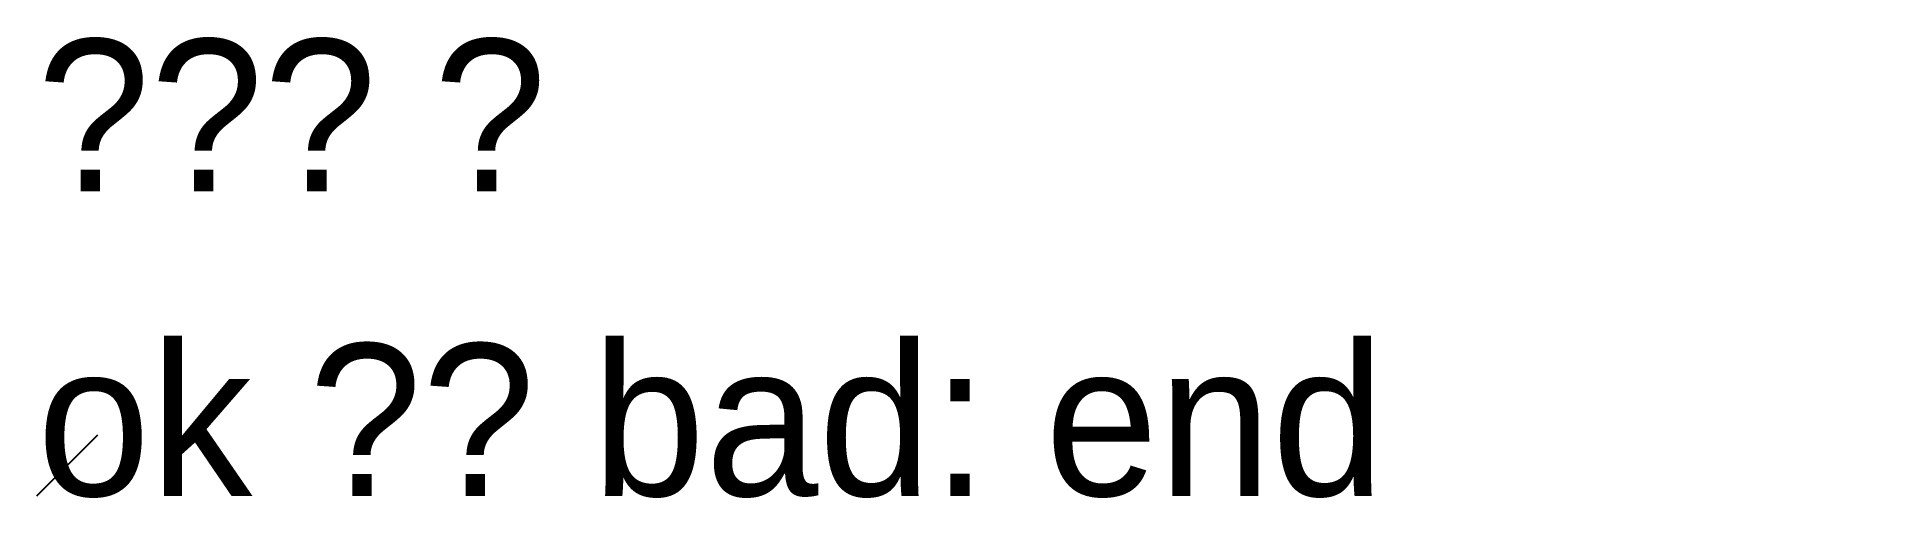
# Model space of a CAD drawing. Header units: millimetres. Extents: x 0 to 30.4, y 0 to 7.5.
import ezdxf

# ---------------------------------------------------------------- set-up
doc = ezdxf.new("R2010")
doc.units = ezdxf.units.MM
doc.layers.get('0').update_dxf_attribs({"linetype": 'CONTINUOUS'})
doc.layers.add('L--x', color=7, linetype='CONTINUOUS')

msp = doc.modelspace()

# ---------------------------------------------------------------- linework, layer by layer
msp.add_line((0, 0), (1, 1))

# ---------------------------------------------------------------- texts
msp.add_text('ปกติ ก', height=2.5).set_placement((0, 5))
at = {"layer": 'L--x'}
msp.add_text('ok สว bad: end ', height=2.5, dxfattribs=at).set_placement((0, 0))

doc.saveas('drawing.dxf')
